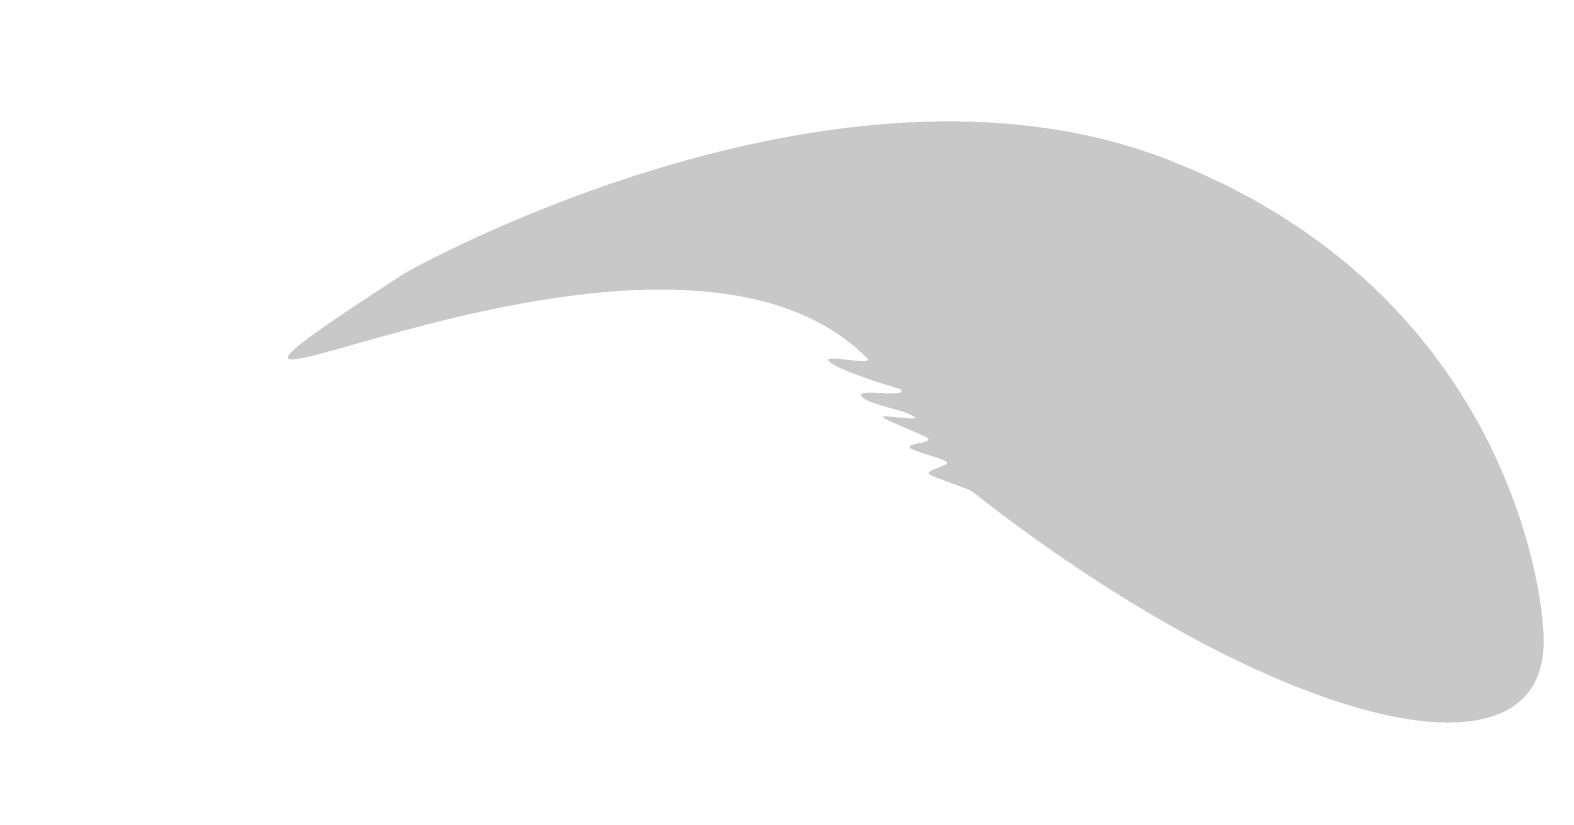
# Model space of a CAD drawing. Extents: x -25 to 192, y 95 to 205.
import ezdxf

# ---------------------------------------------------------------- set-up
doc = ezdxf.new("R2010")
doc.units = 0
doc.header["$MEASUREMENT"] = 0
doc.layers.add('LAYER_1', color=160, linetype='Continuous')

msp = doc.modelspace()

# ---------------------------------------------------------------- hatches: boundary and pattern name
at = {"layer": 'LAYER_1'}
h = msp.add_hatch(color=102, dxfattribs=at)
edge = h.paths.add_edge_path()
edge.add_spline(control_points=[(28.86, 169.78), (28.86, 169.78), (90.14, 204.59), (138.05, 186.11), (185.96, 167.63), (192.12, 125.2), (192.12, 116.98), (192.12, 94.94), (152.54, 105.19), (110.17, 138.43), (109.61, 138.87), (104.53, 140.5), (103.97, 140.94), (103.31, 141.47), (107.18, 142.17), (106.52, 142.71), (106.01, 143.12), (101.78, 144.24), (101.27, 144.66), (100.43, 145.35), (104.65, 145.36), (103.81, 146.07), (103.22, 146.56), (97.96, 148.56), (97.38, 149.06), (96.8, 149.56), (102.54, 148.56), (101.96, 149.06), (100.7, 150.16), (95.71, 150.79), (94.46, 151.92), (92.69, 153.52), (101.36, 151.62), (99.86, 153.12), (99.86, 153.12), (91.1, 155.69), (89.66, 157.08), (88.35, 158.35), (96.42, 156.27), (95.1, 157.59), (64.74, 187.95), (-24.88, 134.88), (28.86, 169.78)], knot_values=[0, 0, 0, 0, 1, 1, 1, 2, 2, 2, 3, 3, 3, 4, 4, 4, 5, 5, 5, 6, 6, 6, 7, 7, 7, 8, 8, 8, 9, 9, 9, 10, 10, 10, 11, 11, 11, 12, 12, 12, 13, 13, 13, 14, 14, 14, 14], degree=3, periodic=0)

doc.saveas('drawing.dxf')
